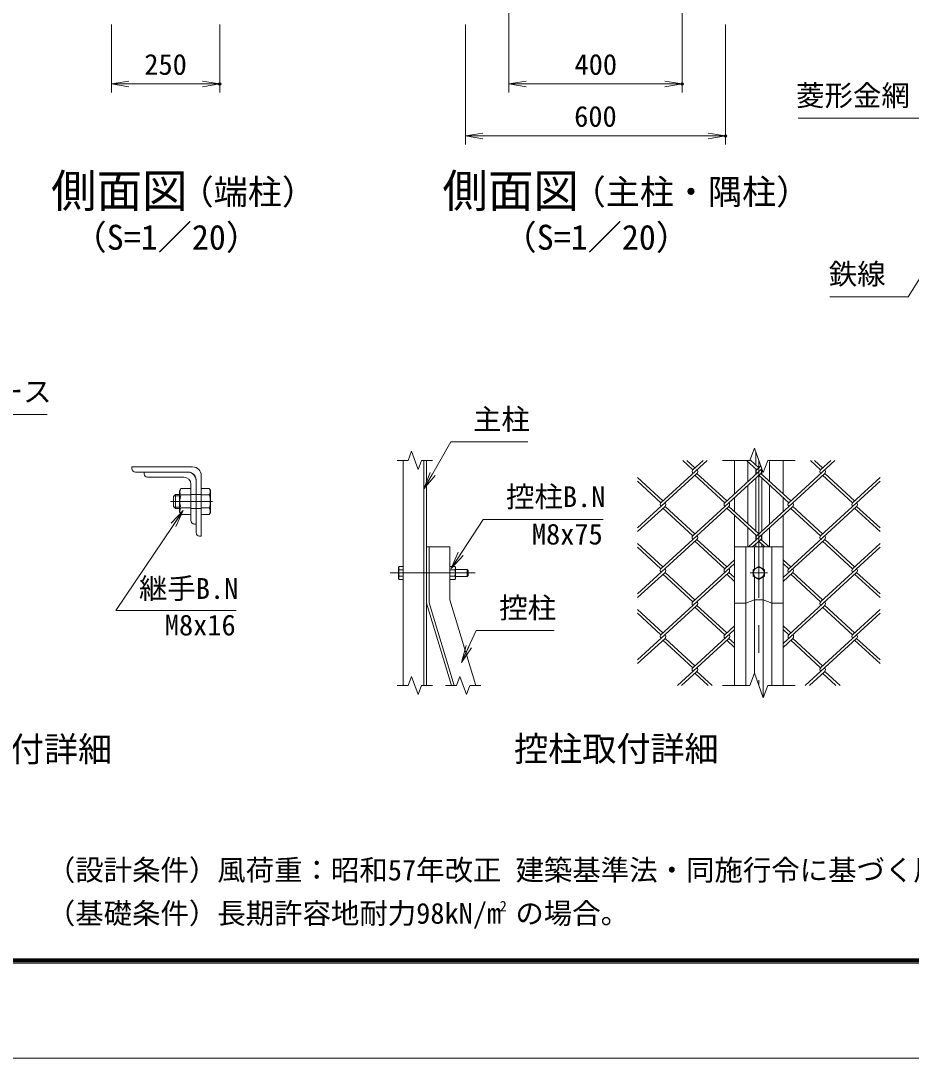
# Model space of a CAD drawing. Units: millimetres at full size. Extents: x -4200 to 4200, y -2970 to 2970.
# Drawn here: x -392 to 1663, y -2970 to -573 of the extents above; entities that cross this region are included whole.
import ezdxf
from ezdxf.enums import TextEntityAlignment as Align

# ---------------------------------------------------------------- set-up
doc = ezdxf.new("R2010")
doc.units = ezdxf.units.MM
doc.header["$LTSCALE"] = 10
doc.header["$PDMODE"] = 32
doc.header["$PDSIZE"] = 5
doc.linetypes.add('USER1', pattern=[50.8, 31.75, -6.35, 6.35, -6.35])
for name, color, linetype, lineweight in [('0-0_D-STR1', 1, 'Continuous', 18), ('0-1_D-BMK', 2, 'USER1', 13), ('0-2_D-STR-DIM', 7, 'Continuous', 13), ('0-3_D-STR3', 3, 'Continuous', 13), ('0-7_0', 7, 'Continuous', 18), ('0-A_D-STR2', 7, 'Continuous', 13), ('0-B_D-STR-TXT', 7, 'Continuous', 13), ('0-C_D-TTL', 7, 'Continuous', 18)]:
    doc.layers.add(name, color=color, linetype=linetype, lineweight=lineweight)
doc.layers.add('0-8_Defpoints', color=7, linetype='Continuous')
doc.layers.add('0-9_D-TTL-TXT', color=7, linetype='Continuous')
doc.styles.add('ＭＳ ゴシック', font='')
doc.styles.get('ＭＳ ゴシック').set_extended_font_data('MS Gothic')

# ---------------------------------------------------------------- blocks, each defined once
blk = doc.blocks.new('_Open')
at = {"layer": '0-7_0'}
blk.add_line((-10, 1.667), (0, 0), dxfattribs=at)
blk.add_lwpolyline([(-10, -1.667), (0, 0), (-10, 0)], dxfattribs=at)

msp = doc.modelspace()

# ---------------------------------------------------------------- linework, layer by layer
at = {"layer": '0-0_D-STR1'}
for p, q in [((1304.34, -1568.9), (1304.34, -1599.1)), ((-135.53, -1607.51), (-135.53, -1603.51)), ((4.47, -1603.51), (-135.53, -1603.51)), ((490.51, -2108.58), (490.51, -1588.58)), ((538.51, -2108.58), (538.51, -1588.58)), ((544.51, -2108.58), (544.51, -1588.58)), ((1255.51, -1665.66), (1255.51, -1588.58)), ((1286.51, -1637.25), (1286.51, -1591.44)), ((1336.51, -1637.25), (1336.51, -1591.44)), ((1367.51, -1665.66), (1367.51, -1588.58)), ((-5.53, -1615.51), (-127.53, -1615.51)), ((24.47, -1763.51), (24.47, -1623.51)), ((1304.34, -1607.78), (1304.34, -1620.91)), ((1304.34, -1629.59), (1304.34, -1751.58)), ((1318.67, -1607.78), (1318.67, -1620.91)), ((1318.67, -1629.59), (1318.67, -1751.58)), ((12.47, -1755.51), (12.47, -1633.51)), ((1286.51, -1735.24), (1286.51, -1645.93)), ((1336.51, -1735.24), (1336.51, -1645.93)), ((1255.51, -1706.83), (1255.51, -1674.34)), ((1367.51, -1706.83), (1367.51, -1674.34)), ((1255.51, -2108.58), (1255.51, -1715.51)), ((1367.51, -2108.58), (1367.51, -1715.51)), ((1286.51, -1788.58), (1286.51, -1743.92)), ((1336.51, -1788.58), (1336.51, -1743.92)), ((20.47, -1763.51), (24.47, -1763.51)), ((1304.34, -1760.26), (1304.34, -1773.39)), ((1318.67, -1760.26), (1318.67, -1773.39)), ((550.51, -1917.69), (550.51, -1788.58)), ((598.51, -1910.58), (598.51, -1788.58)), ((1255.51, -1788.58), (1367.51, -1788.58)), ((1281.72, -1788.58), (1281.72, -2108.58)), ((1301.51, -1788.58), (1301.51, -1839.34)), ((1304.34, -1782.07), (1304.34, -1788.58)), ((1318.67, -1782.07), (1318.67, -1788.58)), ((1321.51, -1788.58), (1321.51, -1839.34)), ((1341.29, -1788.58), (1341.29, -2108.58)), ((1301.51, -1857.82), (1301.51, -2081.11)), ((1321.51, -1857.82), (1321.51, -2136.06)), ((658.51, -2108.58), (598.51, -1910.58)), ((1301.51, -1910.58), (1281.72, -1918.58)), ((1321.51, -1910.58), (1301.51, -1910.58)), ((1321.51, -1910.58), (1341.29, -1918.58)), ((602.08, -2108.58), (544.51, -1918.58)), ((608.35, -2108.58), (550.51, -1917.69)), ((1281.72, -1918.58), (1255.51, -1918.58)), ((1367.51, -1918.58), (1341.29, -1918.58))]:
    msp.add_line(p, q, dxfattribs=at)
msp.add_lwpolyline([(544.51, -1918.58), (544.51, -1788.58), (598.51, -1788.58)], dxfattribs=at)
for centre, radius, start, end in [((4.47, -1623.51), 20, 0, 90), ((-127.53, -1607.51), 8, 180, 270), ((-5.53, -1633.51), 18, 0, 90), ((20.47, -1755.51), 8, 180, 270)]:
    msp.add_arc(centre, radius, start, end, dxfattribs=at)
at = {"layer": '0-1_D-BMK'}
for p, q in [((1311.51, -1588.58), (1311.51, -2108.58)), ((-46.33, -1683.51), (50.47, -1683.51)), ((656.5, -1848.58), (460.51, -1848.58)), ((1331.51, -1848.58), (1291.51, -1848.58))]:
    msp.add_line(p, q, dxfattribs=at)
at = {"layer": '0-2_D-STR-DIM'}
for p, q in [((1134.6, -351.61), (1134.6, -738.93)), ((734.6, -431.61), (734.6, -738.93)), ((-183.07, -581.61), (-183.07, -738.93)), ((66.93, -581.61), (66.93, -738.93)), ((634.6, -581.61), (634.6, -858.93)), ((1234.6, -581.61), (1234.6, -858.93)), ((-183.07, -718.93), (66.93, -718.93)), ((734.6, -718.93), (1134.6, -718.93)), ((634.6, -838.93), (1234.6, -838.93)), ((509.81, -1567.44), (502.12, -1588.58)), ((525.2, -1609.72), (509.81, -1567.44)), ((1290.99, -1588.58), (1301.25, -1560.39)), ((1301.25, -1560.39), (1321.77, -1616.77)), ((477.01, -1588.58), (502.12, -1588.58)), ((532.9, -1588.58), (525.2, -1609.72)), ((532.9, -1588.58), (558.01, -1588.58)), ((1290.99, -1588.58), (1227.51, -1588.58)), ((1321.77, -1616.77), (1332.03, -1588.58)), ((1395.51, -1588.58), (1332.03, -1588.58)), ((477.01, -2108.58), (502.12, -2108.58)), ((509.81, -2087.44), (502.12, -2108.58)), ((525.2, -2129.72), (509.81, -2087.44)), ((532.9, -2108.58), (525.2, -2129.72)), ((532.9, -2108.58), (558.01, -2108.58)), ((588.58, -2108.58), (613.69, -2108.58)), ((621.39, -2087.44), (613.69, -2108.58)), ((636.78, -2129.72), (621.39, -2087.44)), ((644.47, -2108.58), (636.78, -2129.72)), ((644.47, -2108.58), (669.58, -2108.58)), ((1290.99, -2108.58), (1227.51, -2108.58)), ((1321.77, -2136.77), (1332.03, -2108.58)), ((1395.51, -2108.58), (1332.03, -2108.58))]:
    msp.add_line(p, q, dxfattribs=at)
msp.add_lwpolyline([(1290.99, -2108.58), (1301.25, -2080.39), (1321.77, -2136.77)], dxfattribs=at)
at = {"layer": '0-3_D-STR3'}
for p, q in [((-107.53, -1615.51), (-7.53, -1615.51)), ((-107.53, -1615.51), (-107.53, -1619.51)), ((-99.53, -1627.51), (-15.53, -1627.51)), ((-22.63, -1653.48), (-25.53, -1658.51)), ((0.47, -1653.48), (-22.63, -1653.48)), ((0.47, -1643.51), (0.47, -1727.51)), ((0.47, -1653.48), (0.47, -1713.53)), ((12.47, -1635.51), (12.47, -1735.51)), ((24.47, -1653.48), (42.89, -1653.48)), ((24.47, -1713.53), (24.47, -1653.48)), ((45.67, -1658.31), (42.89, -1653.48)), ((-34.73, -1667.51), (-39.53, -1672.31)), ((-39.53, -1694.71), (-39.53, -1672.31)), ((-25.53, -1670.51), (-37.73, -1670.51)), ((-34.73, -1699.51), (-34.73, -1667.51)), ((-25.53, -1667.51), (-34.73, -1667.51)), ((-25.53, -1658.51), (-25.53, -1708.51)), ((0.47, -1668.5), (-22.63, -1668.5)), ((24.47, -1667.51), (0.47, -1667.51)), ((24.47, -1668.5), (42.89, -1668.5)), ((45.67, -1708.71), (45.67, -1658.31)), ((-34.73, -1699.51), (-39.53, -1694.71)), ((-25.53, -1696.51), (-37.73, -1696.51)), ((-25.53, -1699.51), (-34.73, -1699.51)), ((0.47, -1698.52), (-22.63, -1698.52)), ((24.47, -1699.51), (0.47, -1699.51)), ((24.47, -1698.52), (42.89, -1698.52)), ((-22.63, -1713.53), (-25.53, -1708.51)), ((0.47, -1713.53), (-22.63, -1713.53)), ((24.47, -1713.53), (42.89, -1713.53)), ((45.67, -1708.71), (42.89, -1713.53)), ((8.47, -1735.51), (12.47, -1735.51)), ((479.91, -1835.98), (481.3, -1833.57)), ((479.91, -1835.98), (479.91, -1861.18)), ((490.51, -1833.57), (481.3, -1833.57)), ((490.51, -1841.08), (481.3, -1841.08)), ((490.51, -1833.57), (490.51, -1863.59)), ((598.51, -1863.59), (598.51, -1833.57)), ((598.51, -1841.08), (610.06, -1841.08)), ((611.51, -1861.08), (611.51, -1836.08)), ((611.51, -1840.58), (638.11, -1840.58)), ((638.11, -1840.58), (640.51, -1842.98)), ((640.51, -1842.98), (640.51, -1854.18)), ((479.91, -1861.18), (481.3, -1863.59)), ((490.51, -1856.09), (481.3, -1856.09)), ((490.51, -1863.59), (481.3, -1863.59)), ((598.51, -1856.09), (610.06, -1856.09)), ((611.51, -1856.58), (638.11, -1856.58))]:
    msp.add_line(p, q, dxfattribs=at)
for points in [[(598.51, -1833.57), (610.06, -1833.57), (611.51, -1836.08)], [(638.11, -1840.58), (638.11, -1856.58), (640.51, -1854.18)], [(598.51, -1863.59), (610.06, -1863.59), (611.51, -1861.08)]]:
    msp.add_lwpolyline(points, dxfattribs=at)
msp.add_lwpolyline([(1324.51, -1841.08), (1311.51, -1833.57), (1298.51, -1841.08), (1298.51, -1856.09), (1311.51, -1863.59), (1324.51, -1856.09)], close=True, dxfattribs=at)
msp.add_circle((1311.51, -1848.58), 12.5, dxfattribs=at)
for centre, radius, start, end in [((-99.53, -1619.51), 8, 180, 270), ((-15.53, -1643.51), 16, 0, 90), ((-7.53, -1635.51), 20, 0, 90), ((-11.66, -1660.99), 13.29, 145.61585, 214.38416), ((31.92, -1660.99), 13.29, 325.61585, 34.38415), ((24.73, -1683.51), 49.68, 162.4121, 197.5879), ((-4.47, -1683.51), 49.68, 342.4121, 17.5879), ((-11.66, -1706.02), 13.29, 145.61586, 214.38414), ((31.92, -1706.02), 13.29, 325.61585, 34.38415), ((8.47, -1727.51), 8, 180, 270), ((486.78, -1837.32), 6.64, 145.61585, 214.38415), ((504.98, -1848.58), 24.84, 162.4121, 197.5879), ((604.57, -1837.32), 6.64, 325.61586, 34.38414), ((586.38, -1848.58), 24.84, 342.4121, 17.5879), ((486.78, -1859.84), 6.64, 145.61585, 214.38415), ((604.57, -1859.84), 6.64, 325.61585, 34.38416)]:
    msp.add_arc(centre, radius, start, end, dxfattribs=at)
at = {"layer": '0-8_Defpoints'}
for p in [(66.93, -718.93), (1134.6, -718.93), (1234.6, -838.93)]:
    msp.add_point(p, dxfattribs=at)
at = {"layer": '0-A_D-STR2'}
for p, q in [((1192.17, -1588.58), (1085.59, -1686.24)), ((1159.31, -1610.01), (1135.93, -1588.58)), ((1164.05, -1605.66), (1145.41, -1588.58)), ((1182.93, -1588.58), (1159.43, -1610.11)), ((1306.77, -1610.01), (1283.39, -1588.58)), ((1311.51, -1605.66), (1291.46, -1587.29)), ((1316.17, -1601.39), (1306.77, -1610.01)), ((1487.08, -1588.58), (1380.5, -1686.24)), ((1454.23, -1610.01), (1430.85, -1588.58)), ((1458.96, -1605.66), (1440.32, -1588.58)), ((1477.61, -1588.58), (1454.23, -1610.01)), ((1168.79, -1618.69), (1031.51, -1744.48)), ((1090.32, -1681.9), (1031.51, -1628.01)), ((1316.24, -1618.69), (1159.31, -1762.48)), ((1233.04, -1686.24), (1164.05, -1623.03)), ((1237.78, -1681.9), (1168.79, -1618.69)), ((1318.54, -1607.9), (1233.04, -1686.24)), ((1463.7, -1618.69), (1306.77, -1762.48)), ((1380.5, -1686.24), (1311.51, -1623.03)), ((1385.23, -1681.9), (1316.24, -1618.69)), ((1527.95, -1686.24), (1458.96, -1623.03)), ((1532.69, -1681.9), (1463.7, -1618.69)), ((1591.51, -1628.01), (1527.95, -1686.24)), ((1085.59, -1686.24), (1031.51, -1636.69)), ((1591.51, -1636.69), (1454.23, -1762.48)), ((1095.06, -1694.93), (1031.51, -1753.16)), ((1242.52, -1694.93), (1085.59, -1838.72)), ((1159.31, -1762.48), (1090.32, -1699.27)), ((1164.05, -1758.14), (1095.06, -1694.93)), ((1306.77, -1762.48), (1237.78, -1699.27)), ((1311.51, -1758.14), (1242.52, -1694.93)), ((1389.97, -1694.93), (1287.76, -1788.58)), ((1537.43, -1694.93), (1380.5, -1838.72)), ((1454.23, -1762.48), (1385.65, -1699.64)), ((1458.96, -1758.14), (1389.97, -1694.93)), ((1591.51, -1753.16), (1532.69, -1699.27)), ((1591.51, -1744.48), (1537.43, -1694.93)), ((1168.79, -1771.16), (1031.51, -1896.96)), ((1237.78, -1834.38), (1168.79, -1771.16)), ((1316.24, -1771.16), (1297.24, -1788.58)), ((1335.25, -1788.58), (1316.24, -1771.16)), ((1463.7, -1771.16), (1367.51, -1859.31)), ((1532.69, -1834.38), (1463.7, -1771.16)), ((1090.32, -1834.38), (1031.51, -1780.49)), ((1085.59, -1838.72), (1031.51, -1789.17)), ((1233.04, -1838.72), (1164.05, -1775.51)), ((1325.78, -1788.58), (1311.51, -1775.51)), ((1591.51, -1789.17), (1454.23, -1914.96)), ((1527.95, -1838.72), (1458.96, -1775.51)), ((1591.51, -1780.49), (1527.95, -1838.72)), ((1255.51, -1818.14), (1233.04, -1838.72)), ((1385.23, -1834.38), (1367.51, -1818.14)), ((1255.51, -1826.82), (1159.31, -1914.96)), ((1380.5, -1838.72), (1367.51, -1826.82)), ((1095.06, -1847.4), (1031.51, -1905.64)), ((1242.52, -1847.4), (1085.59, -1991.2)), ((1159.31, -1914.96), (1090.32, -1851.74)), ((1164.05, -1910.62), (1095.06, -1847.4)), ((1255.51, -1867.99), (1237.78, -1851.74)), ((1255.51, -1859.31), (1242.52, -1847.4)), ((1389.97, -1847.4), (1367.51, -1867.99)), ((1537.43, -1847.4), (1380.5, -1991.2)), ((1454.23, -1914.96), (1385.23, -1851.74)), ((1458.96, -1910.62), (1389.97, -1847.4)), ((1591.51, -1905.64), (1532.69, -1851.74)), ((1591.51, -1896.96), (1537.43, -1847.4)), ((1168.79, -1923.64), (1031.51, -2049.44)), ((1090.32, -1986.86), (1031.51, -1932.97)), ((1233.04, -1991.2), (1164.05, -1927.98)), ((1237.78, -1986.86), (1168.79, -1923.64)), ((1463.7, -1923.64), (1367.51, -2011.79)), ((1527.95, -1991.2), (1458.96, -1927.98)), ((1532.69, -1986.86), (1463.7, -1923.64)), ((1591.51, -1932.97), (1527.95, -1991.2)), ((1085.59, -1991.2), (1031.51, -1941.65)), ((1591.51, -1941.65), (1454.23, -2067.44)), ((1255.51, -1979.3), (1159.31, -2067.44)), ((1255.51, -1970.62), (1233.04, -1991.2)), ((1385.23, -1986.86), (1367.51, -1970.62)), ((1380.5, -1991.2), (1367.51, -1979.3)), ((1095.06, -1999.88), (1031.51, -2058.12)), ((1159.31, -2067.44), (1090.32, -2004.22)), ((1164.05, -2063.1), (1095.06, -1999.88)), ((1242.52, -1999.88), (1123.89, -2108.58)), ((1255.51, -2020.47), (1237.78, -2004.22)), ((1255.51, -2011.79), (1242.52, -1999.88)), ((1389.97, -1999.88), (1367.51, -2020.47)), ((1454.23, -2067.44), (1385.23, -2004.22)), ((1458.96, -2063.1), (1389.97, -1999.88)), ((1537.43, -1999.88), (1418.8, -2108.58)), ((1591.51, -2058.12), (1532.69, -2004.22)), ((1591.51, -2049.44), (1537.43, -1999.88)), ((1168.79, -2076.12), (1133.37, -2108.58)), ((1194.74, -2108.58), (1164.05, -2080.46)), ((1204.21, -2108.58), (1168.79, -2076.12)), ((1463.7, -2076.12), (1428.28, -2108.58)), ((1489.65, -2108.58), (1458.96, -2080.46)), ((1499.12, -2108.58), (1463.7, -2076.12))]:
    msp.add_line(p, q, dxfattribs=at)
for centre, start, end in [((1164.16, -1614.46), 137.5, 222.5), ((1164.16, -1614.46), 317.5, 42.5), ((1311.61, -1614.46), 137.5, 222.5), ((1311.61, -1614.46), 317.5, 42.5), ((1459.07, -1614.46), 137.5, 222.5), ((1459.07, -1614.46), 317.5, 42.5), ((1090.32, -1690.58), 137.5, 222.5), ((1090.32, -1690.58), 317.5, 42.5), ((1237.78, -1690.58), 137.5, 222.5), ((1237.78, -1690.58), 317.5, 42.5), ((1385.23, -1690.58), 137.5, 222.5), ((1385.23, -1690.58), 317.5, 42.5), ((1532.8, -1690.7), 137.5, 222.5), ((1532.8, -1690.7), 317.5, 42.5), ((1164.04, -1766.84), 137.5, 222.5), ((1164.04, -1766.84), 317.5, 42.5), ((1311.49, -1766.84), 137.5, 222.5), ((1311.49, -1766.84), 317.5, 42.5), ((1458.95, -1766.84), 137.5, 222.5), ((1458.95, -1766.84), 317.5, 42.5), ((1090.32, -1843.06), 137.5, 222.5), ((1090.32, -1843.06), 317.5, 42.5), ((1237.78, -1843.06), 137.5, 222.5), ((1237.78, -1843.06), 317.5, 42.5), ((1385.23, -1843.06), 137.5, 222.5), ((1385.23, -1843.06), 317.5, 42.5), ((1532.8, -1843.18), 137.5, 222.5), ((1532.8, -1843.18), 317.5, 42.5), ((1164.04, -1919.31), 137.5, 222.5), ((1164.04, -1919.31), 317.5, 42.5), ((1459.08, -1919.41), 137.5, 222.5), ((1459.08, -1919.41), 317.5, 42.5), ((1090.44, -1995.65), 137.5, 222.5), ((1090.44, -1995.65), 317.5, 42.5), ((1237.9, -1995.65), 137.5, 222.5), ((1237.9, -1995.65), 317.5, 42.5), ((1385.35, -1995.65), 137.5, 222.5), ((1385.35, -1995.65), 317.5, 42.5), ((1532.92, -1995.77), 137.5, 222.5), ((1532.92, -1995.77), 317.5, 42.5), ((1164.04, -2071.79), 137.5, 222.5), ((1164.04, -2071.79), 317.5, 42.5), ((1459.08, -2071.89), 137.5, 222.5), ((1459.08, -2071.89), 317.5, 42.5)]:
    msp.add_arc(centre, 6.42, start, end, dxfattribs=at)
at = {"layer": '0-B_D-STR-TXT'}
for points in [[(1402.58, -798.19), (1708.07, -798.19), (1759.76, -889.13)], [(1475.3, -1210.77), (1656.18, -1210.77), (1725.08, -1102.48)], [(-331.11, -1482.17), (-702.33, -1482.17), (-758.69, -1645.37)], [(778.07, -1545.76), (600.75, -1545.76), (539.5, -1652.9)], [(104.74, -1934.98), (-172.58, -1934.98), (-18.4, -1706.02)], [(952.14, -1724.88), (674.82, -1724.88), (602.78, -1836.33)], [(838.81, -1981.56), (659.2, -1981.56), (626.29, -2053.48)]]:
    msp.add_lwpolyline(points, dxfattribs=at)
at = {"layer": '0-C_D-TTL', "color": 2}
msp.add_lwpolyline([(-4199.68, 2970.23), (4200.32, 2970.23), (4200.32, -2969.77), (-4199.68, -2969.77)], close=True, dxfattribs=at)
at = {"layer": '0-C_D-TTL'}
for points in [[(-3929.68, 2750.23), (3930.32, 2750.23), (3930.32, -2749.77), (-3929.68, -2749.77)], [(-3927.18, 2747.73), (3927.82, 2747.73), (3927.82, -2747.27), (-3927.18, -2747.27)], [(-3924.68, 2745.23), (3925.32, 2745.23), (3925.32, -2744.77), (-3924.68, -2744.77)], [(-3922.18, 2742.73), (3922.82, 2742.73), (3922.82, -2742.27), (-3922.18, -2742.27)], [(-3919.68, 2740.23), (3920.32, 2740.23), (3920.32, -2739.77), (-3919.68, -2739.77)]]:
    msp.add_lwpolyline(points, close=True, dxfattribs=at)

# ---------------------------------------------------------------- block references
at = {"layer": '0-2_D-STR-DIM', "xscale": 4, "yscale": 4, "rotation": 180}
for p in [(-183.07, -718.93), (734.6, -718.93), (634.6, -838.93)]:
    msp.add_blockref('_Open', p, dxfattribs=at)
at = {"layer": '0-2_D-STR-DIM', "xscale": 4, "yscale": 4}
for p in [(66.93, -718.93), (1134.6, -718.93), (1234.6, -838.93)]:
    msp.add_blockref('_Open', p, dxfattribs=at)
at = {"layer": '0-B_D-STR-TXT', "xscale": 4, "yscale": 4}
for p, rotation in [((538.51, -1654.64), 240.24265), ((-17.28, -1704.36), 56.04396), ((601.7, -1838), 237.12098), ((625.46, -2055.3), 245.41293)]:
    msp.add_blockref('_Open', p, dxfattribs=dict(at, rotation=rotation))

# ---------------------------------------------------------------- texts
at = {"layer": '0-2_D-STR-DIM', "style": 'ＭＳ ゴシック'}
for s, p in [('250', (-107.09, -712.18)), ('400', (886.1, -712.18)), ('600', (885.33, -832.18))]:
    msp.add_text(s, height=48.09, dxfattribs=at).set_placement(p, align=Align.BOTTOM_LEFT)
at = {"layer": '0-9_D-TTL-TXT', "style": 'ＭＳ ゴシック'}
for s, height, p in [('側面図', 76.98, (-322.29, -1027.23)), ('（端柱）', 57.7, (-25.59, -1014.39)), ('側面図', 76.98, (581.17, -1027.23)), ('（主柱・隅柱）', 57.7, (879.45, -1014.24)), ('（S=1／20）', 57.7, (-272.49, -1119.21)), ('（S=1／20）', 57.7, (720.18, -1119.21)), ('継手ピース取付詳細', 57.7, (-889.57, -2301.83)), ('控柱取付詳細', 57.7, (746.54, -2301.07)), ('（設計条件）風荷重：昭和57年改正 建築基準法・同施行令に基づく風圧力に準拠。', 48.09, (-332.13, -2573.38)), ('（基礎条件）長期許容地耐力98kN/m の場合。', 48.09, (-332.13, -2673.38)), ('2', 24.05, (713.34, -2637.57))]:
    msp.add_text(s, height=height, dxfattribs=at).set_placement(p, align=Align.BOTTOM_LEFT)
at = {"layer": '0-B_D-STR-TXT', "style": 'ＭＳ ゴシック'}
for s, p in [('菱形金網', (1397.75, -783.96)), ('鉄線', (1473.02, -1196.41)), ('継手ピース', (-649.13, -1468.06)), ('主柱', (651.68, -1532.03)), ('控柱B.N', (728.03, -1710.9)), ('M8x75', (787.66, -1797.32)), ('継手B.N', (-119.37, -1922.9)), ('控柱', (712.41, -1967.58)), ('M8x16', (-59.74, -2007.39))]:
    msp.add_text(s, height=48.09, dxfattribs=at).set_placement(p, align=Align.BOTTOM_LEFT)

doc.saveas('drawing.dxf')
